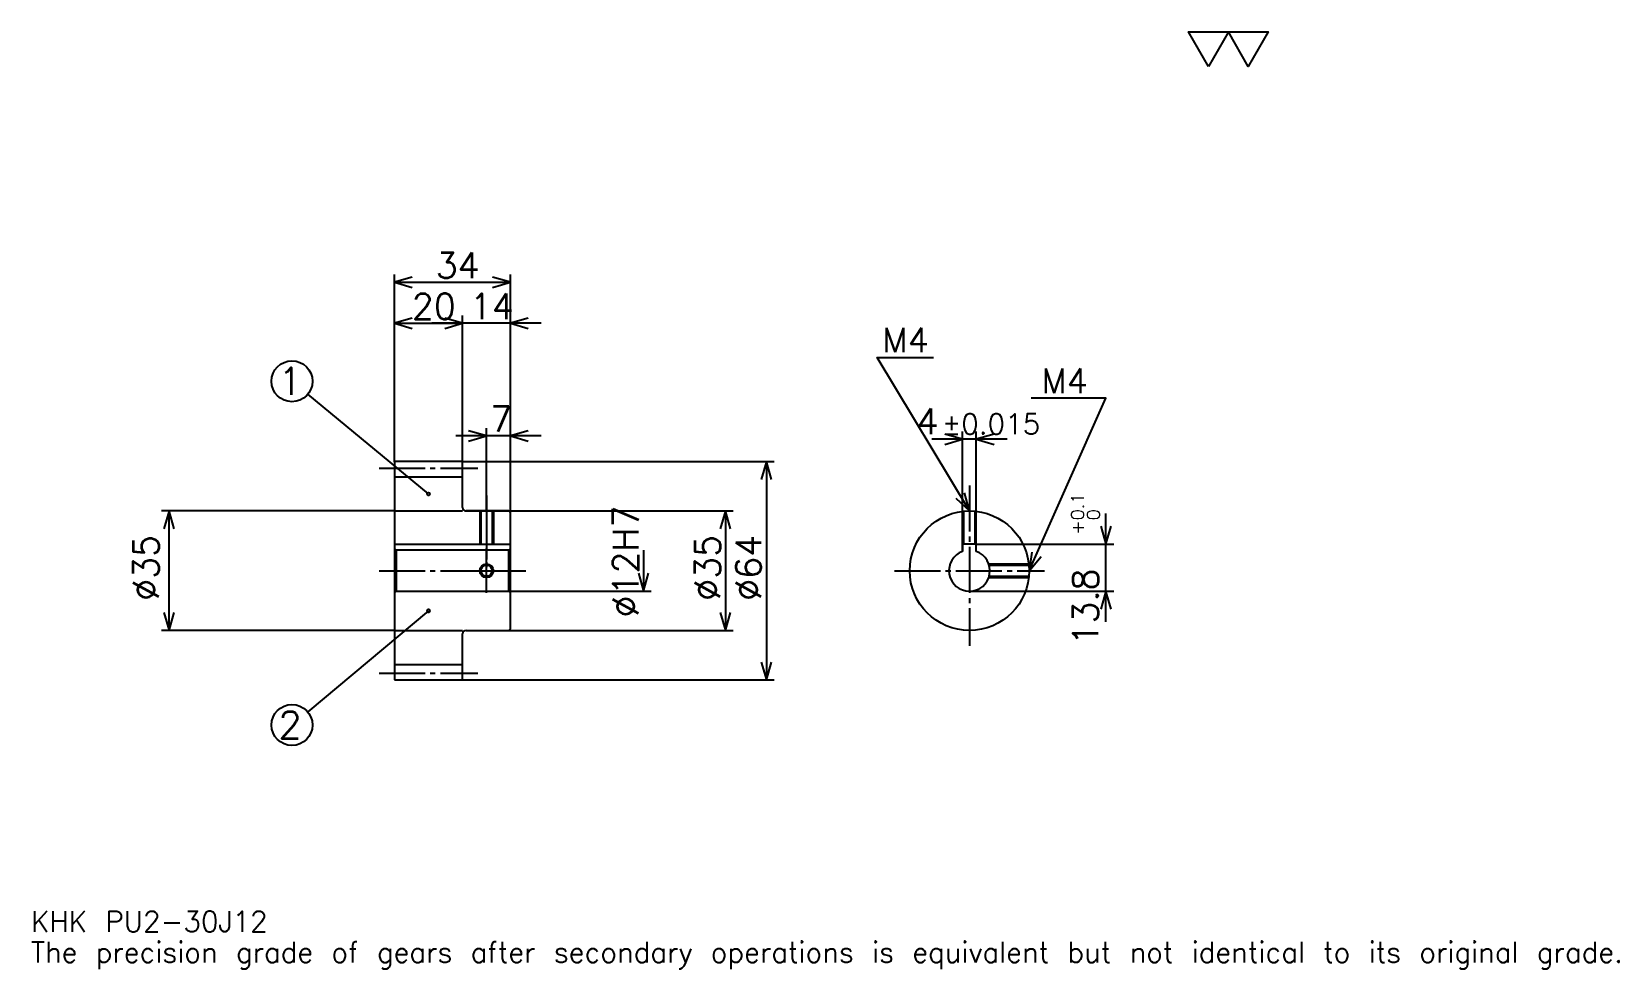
# Model space of a CAD drawing. Extents: x 15 to 480, y 6 to 280.
import ezdxf

# ---------------------------------------------------------------- set-up
doc = ezdxf.new("R2010")
doc.units = 0
doc.linetypes.add('DASHDOT', pattern=[18, 13.5, -1.5, 1.5, -1.5])
doc.layers.get('0').update_dxf_attribs({"linetype": 'CONTINUOUS'})
doc.layers.add('DASHDOT', color=6, linetype='DASHDOT')
doc.styles.add('KANJI', font='TXT', dxfattribs={"bigfont": 'BIGFONT'})

msp = doc.modelspace()

# ---------------------------------------------------------------- linework, layer by layer
at = {"color": 5}
for p, q in [((121.5, 154.25), (121.5, 209)), ((121.5, 206.75), (155.5, 206.75)), ((155.5, 154.25), (155.5, 209)), ((141.5, 154.25), (141.5, 197)), ((121.5, 194.75), (141.5, 194.75)), ((164.5, 194.75), (132.5, 194.75)), ((131.5, 144.75), (96.128235, 173.931702)), ((148.5, 154.25), (148.5, 164)), ((288, 130.050003), (288, 163)), ((292, 130.050003), (292, 163)), ((164.5, 161.75), (139.5, 161.75)), ((301, 160.75), (279, 160.75)), ((121.5, 154.149994), (121.5, 154.25)), ((141.399994, 154.25), (155.5, 154.25)), ((141.5, 154.149994), (141.5, 154.25)), ((148.5, 139.75), (148.5, 154.25)), ((148.5, 139.75), (148.5, 154.25)), ((155.5, 154.25), (232.75, 154.25)), ((155.5, 139.25), (155.5, 154.25)), ((230.5, 154.25), (230.5, 90.25)), ((121.5, 139.75), (53.25, 139.75)), ((55.5, 104.75), (55.5, 139.75)), ((142.5, 139.75), (155.5, 139.75)), ((155.5, 139.75), (220.75, 139.75)), ((218.5, 139.75), (218.5, 104.75)), ((330, 107.25), (330, 139.050003)), ((194.5, 128.25), (194.5, 116.25)), ((292, 130.050003), (332.25, 130.050003)), ((155.5, 116.25), (196.75, 116.25)), ((290, 116.25), (332.25, 116.25)), ((131.5, 110.5), (96.102722, 80.899017)), ((121.5, 104.75), (53.25, 104.75)), ((142.5, 104.75), (155.5, 104.75)), ((155.5, 104.75), (220.75, 104.75)), ((141.399994, 90.25), (155.5, 90.25)), ((155.5, 90.25), (232.75, 90.25))]:
    msp.add_line(p, q, dxfattribs=at)
at = {"color": 4}
for p, q in [((121.5, 149.75), (141.5, 149.75)), ((121.5, 139.75), (141.5, 139.75)), ((121.5, 130.050003), (155.5, 130.050003)), ((122, 128.25), (122, 116.25)), ((155, 128.25), (155.5, 128.75)), ((155, 116.25), (155.5, 115.75)), ((121.5, 104.75), (141.5, 104.75)), ((121.5, 94.75), (141.5, 94.75))]:
    msp.add_line(p, q, dxfattribs=at)
at = {"color": 7}
msp.add_lwpolyline([(360, 270), (354.149994, 280.140015), (377.549988, 280.140015), (371.700012, 270), (365.850006, 280.140015), (360, 270)], dxfattribs=at)
at = {"color": 5}
for points in [[(126.75, 208.25), (121.5, 206.75), (126.75, 205.25)], [(150.25, 205.25), (155.5, 206.75), (150.25, 208.25)], [(126.75, 196.25), (121.5, 194.75), (126.75, 193.25)], [(136.25, 193.25), (141.5, 194.75), (136.25, 196.25)], [(136.25, 193.25), (141.5, 194.75), (136.25, 196.25)], [(160.75, 196.25), (155.5, 194.75), (160.75, 193.25)], [(290, 139.75), (263, 184.75), (279.5, 184.75)], [(307.5, 122.25), (330, 172.75), (308.100006, 172.75)], [(143.25, 160.25), (148.5, 161.75), (143.25, 163.25)], [(160.75, 163.25), (155.5, 161.75), (160.75, 160.25)], [(282.75, 159.25), (288, 160.75), (282.75, 162.25)], [(297.25, 162.25), (292, 160.75), (297.25, 159.25)], [(232, 149), (230.5, 154.25), (229, 149)], [(286.012665, 143.480103), (290, 139.75), (288.585144, 145.02359)], [(57, 134.5), (55.5, 139.75), (54, 134.5)], [(220, 134.5), (218.5, 139.75), (217, 134.5)], [(328.5, 135.300003), (330, 130.050003), (331.5, 135.300003)], [(308.266479, 127.656013), (307.5, 122.25), (311.006775, 126.435081)], [(193, 121.5), (194.5, 116.25), (196, 121.5)], [(331.5, 111), (330, 116.25), (328.5, 111)], [(54, 110), (55.5, 104.75), (57, 110)], [(217, 110), (218.5, 104.75), (220, 110)], [(229, 95.5), (230.5, 90.25), (232, 95.5)]]:
    msp.add_lwpolyline(points, dxfattribs=at)
at = {"color": 4}
for points in [[(141.5, 140.75), (141.5, 154.149994), (141.399994, 154.25), (121.599998, 154.25), (121.5, 154.149994), (121.5, 115.75)], [(142.5, 104.75), (155, 104.75), (155.5, 105.25), (155.5, 139.25), (155, 139.75), (142.5, 139.75)], [(146.5, 139.75), (146.5, 130.050003)], [(146.880005, 139.75), (146.880005, 130.050003)], [(150.119995, 139.75), (150.119995, 130.050003)], [(150.5, 139.75), (150.5, 130.050003)], [(288, 127.906853), (288, 139.635345)], [(288.380005, 130.050003), (288.380005, 139.67485)], [(291.619995, 130.050003), (291.619995, 139.67485)], [(292, 127.906853), (292, 139.635345)], [(121.5, 115.75), (122, 116.25), (155, 116.25), (155, 128.25), (122, 128.25), (121.5, 128.75)], [(292, 127.906853), (292, 130.050003), (288, 130.050003), (288, 127.906853)], [(295.65686, 124.25), (307.385345, 124.25)], [(295.777161, 123.870003), (307.424866, 123.870003)], [(295.65686, 120.25), (307.385345, 120.25)], [(295.777161, 120.629997), (307.424866, 120.629997)], [(121.5, 115.75), (121.5, 90.349998), (121.599998, 90.25), (141.399994, 90.25), (141.5, 90.349998), (141.5, 103.75)]]:
    msp.add_lwpolyline(points, dxfattribs=at)
at = {"color": 5}
for centre, radius in [((91.5, 177.75), 6), ((131.5, 144.75), 0.45), ((131.5, 110.5), 0.45), ((91.5, 77.050003), 6)]:
    msp.add_circle(centre, radius, dxfattribs=at)
at = {"color": 4}
for centre, radius in [((290, 122.25), 17.5), ((148.5, 122.25), 1.62)]:
    msp.add_circle(centre, radius, dxfattribs=at)
at = {"color": 7}
msp.add_circle((148.5, 122.25), 2, dxfattribs=at)
at = {"color": 4}
for centre, radius, start, end in [((142.5, 140.75), 1, 180, 270), ((290, 122.25), 6, 109.47122094, 70.52877906), ((142.5, 103.75), 1, 90, 180)]:
    msp.add_arc(centre, radius, start, end, dxfattribs=at)
at = {"layer": 'DASHDOT', "color": 7}
for p, q in [((117, 152.25), (146, 152.25)), ((290, 147.25), (290, 100.25)), ((148.5, 139.75), (148.5, 122.25)), ((117, 122.25), (160, 122.25)), ((268, 122.25), (312, 122.25)), ((117, 92.25), (146, 92.25))]:
    msp.add_line(p, q, dxfattribs=at)
for points in [[(148.5, 144.25), (148.5, 125.550003)], [(148.5, 115.75), (148.5, 128.75)], [(142, 122.25), (155, 122.25)]]:
    msp.add_lwpolyline(points, dxfattribs=at)

# ---------------------------------------------------------------- texts
at = {"color": 7, "style": 'KANJI'}
for s, height, p in [('34', 7.5, (133.625, 207.949997)), ('20', 7.5, (126.625, 195.949997)), ('14', 7.5, (143.625, 195.949997)), ('M4', 7.2, (264.5, 186.25)), ('1', 8, (87.5, 173.75)), ('M4', 7.2, (311.100006, 174.25)), ('7', 7.5, (149.5625, 162.949997)), ('4', 7.5, (274.518494, 162.25)), ('%%p0.015', 6, (281.942596, 162.25)), ('2', 8, (87.5, 73.050003)), ('KHK PU2-30J12', 6, (15, 16.5)), ('The precision grade of gears after secondary operations is equivalent but not identical to its original grade.', 6, (15, 7.5))]:
    msp.add_text(s, height=height, dxfattribs=at).set_placement(p)
for s, height, p in [('%%c12H7', 7.5, (193, 108.5625)), ('0.1', 3.75, (323.549988, 137.047775)), ('0', 3.75, (328.200012, 137.047775)), ('+', 3.75, (323.549988, 132.847778)), ('%%c35', 7.5, (52.5, 113.4375)), ('%%c35', 7.5, (217, 113.4375)), ('%%c64', 7.5, (229, 113.4375)), ('13.8', 7.5, (327.75, 100.384811))]:
    msp.add_text(s, height=height, rotation=90, dxfattribs=at).set_placement(p)

doc.saveas('drawing.dxf')
